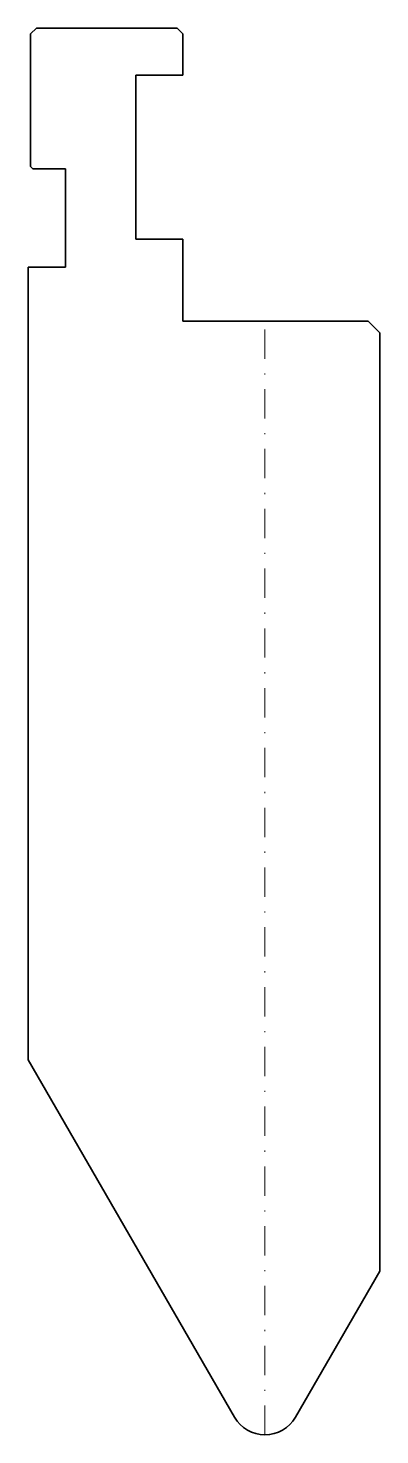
# Model space of a CAD drawing. Header units: millimetres. Extents: x -20 to 10, y 0 to 120.
import ezdxf

# ---------------------------------------------------------------- set-up
doc = ezdxf.new("R2010")
doc.units = ezdxf.units.MM
doc.header["$LTSCALE"] = 5
doc.linetypes.add('AUSGEZOGEN', pattern=[0])
doc.linetypes.add('DASHDOT', pattern=[1, 0.5, -0.25, 0, -0.25])
doc.layers.add('2', color=7, linetype='Continuous')

msp = doc.modelspace()

# ---------------------------------------------------------------- linework, layer by layer
at = {"layer": '2', "color": 7, "linetype": 'AUSGEZOGEN', "lineweight": 35}
for p, q in [((-20, 119.5), (-19.5, 120)), ((-19.5, 120), (-7.5, 120)), ((-7.5, 120), (-7, 119.5)), ((-20, 108.2), (-20, 119.5)), ((-7, 119.5), (-7, 116)), ((-7, 116), (-11, 116)), ((-11, 116), (-11, 102)), ((-19.8, 108), (-20, 108.2)), ((-17, 108), (-19.8, 108)), ((-17, 99.6), (-17, 108)), ((-11, 102), (-7, 102)), ((-7, 102), (-7, 95)), ((-20.2, 31.99), (-20.2, 99.6)), ((-20.2, 99.6), (-17, 99.6)), ((-7, 95), (8.8, 95)), ((8.8, 95), (9.8, 94)), ((9.8, 94), (9.8, 13.97)), ((-2.6, 1.5), (-20.2, 31.99)), ((9.8, 13.97), (2.6, 1.5))]:
    msp.add_line(p, q, dxfattribs=at)
at = {"layer": '2', "color": 7, "linetype": 'DASHDOT', "lineweight": 18}
msp.add_line((0, 0), (0, 95), dxfattribs=at)
at = {"layer": '2', "color": 7, "linetype": 'AUSGEZOGEN', "lineweight": 35}
msp.add_arc((0, 3), 3, 210, 330, dxfattribs=at)

doc.saveas('drawing.dxf')
